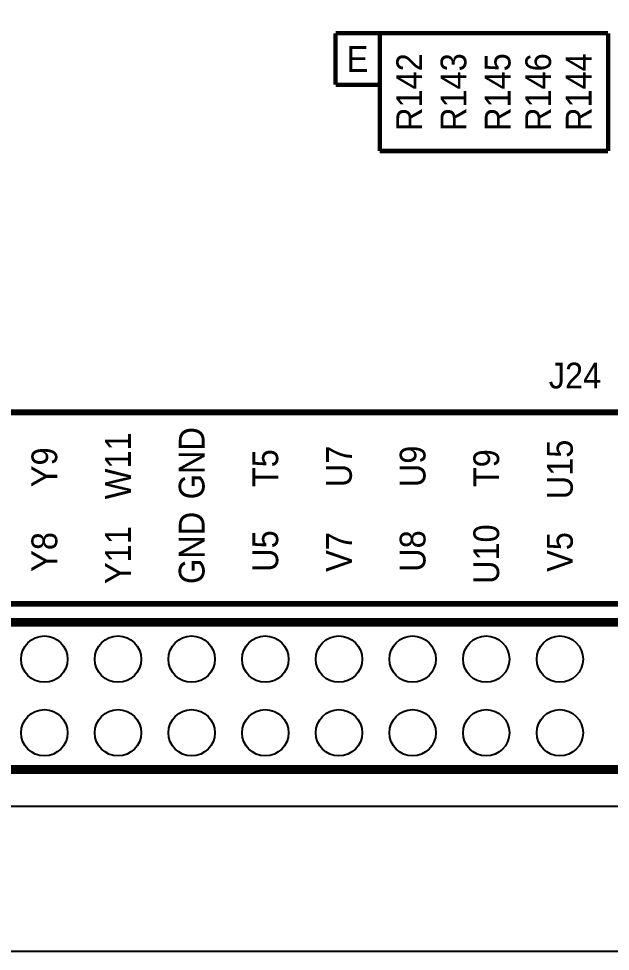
# Model space of a CAD drawing. Extents: x -6 to 181, y -5 to 126.
# Drawn here: x 90.92 to 111.33, y -5 to 27.17 of the extents above; entities that cross this region are included whole.
import ezdxf
from ezdxf.enums import TextEntityAlignment as Align

# ---------------------------------------------------------------- set-up
doc = ezdxf.new("R2010")
doc.units = 0
for name, color, linetype in [('BG_OUTLINE', 140, 'CONTINUOUS'), ('BG_SILKSCREEN_TOP', 30, 'CONTINUOUS'), ('PG_SILKSCREEN_TOP', 254, 'CONTINUOUS'), ('PIN_TOP', 92, 'CONTINUOUS'), ('RD_SILKSCREEN_TOP', 52, 'CONTINUOUS')]:
    doc.layers.add(name, color=color, linetype=linetype)

msp = doc.modelspace()

# ---------------------------------------------------------------- linework, layer by layer
at = {"layer": 'BG_OUTLINE'}
msp.add_lwpolyline([(0, 2.999994), (0, 116.999995, -0.414214), (2.999994, 119.999989), (173.00001, 119.999989, -0.414214), (176.000004, 116.999995), (176.000004, 2.999994, -0.414214), (173.00001, 0), (2.999994, 0, -0.414214)], format="xyb", close=True, dxfattribs=at)
msp.add_lwpolyline([(175.999648, -1.999996), (175.999648, -2.999994, -0.414214), (173.999652, -4.99999), (1.999996, -4.99999, -0.414214), (0, -2.999994), (0, -1.999996), (2.999994, -1.999996), (2.999994, 0)], format="xyb", dxfattribs=at)
at = {"layer": 'BG_SILKSCREEN_TOP', "const_width": 0.1524}
for points in [[(111.252, 26.67), (101.854, 26.67)], [(101.854, 26.67), (101.854, 24.892)], [(103.378, 24.892), (103.378, 26.67)], [(111.252, 22.606), (111.252, 26.67)], [(101.854, 24.892), (103.378, 24.892)], [(103.378, 24.892), (103.378, 22.606)], [(103.378, 22.606), (111.252, 22.606)]]:
    msp.add_lwpolyline(points, dxfattribs=at)
at = {"layer": 'BG_SILKSCREEN_TOP', "const_width": 0.2032}
msp.add_lwpolyline([(112.400004, 13.589), (63.6, 13.589, 0.414214), (62.600002, 12.589002), (62.600002, 6.985), (113.400002, 6.985), (113.400002, 12.589002, 0.414214), (112.400004, 13.589)], format="xyb", dxfattribs=at)
at = {"layer": 'PG_SILKSCREEN_TOP', "const_width": 0.3048}
for points in [[(62.600002, 6.35), (113.400002, 6.35)], [(113.400002, 1.27), (62.600002, 1.27)]]:
    msp.add_lwpolyline(points, dxfattribs=at)
at = {"layer": 'PIN_TOP'}
for centre in [(91.810002, 5.08), (94.350002, 5.08), (96.890002, 5.08), (99.430002, 5.08), (101.970002, 5.08), (104.510002, 5.08), (107.050002, 5.08), (109.590002, 5.08), (91.810002, 2.54), (94.350002, 2.54), (96.890002, 2.54), (99.430002, 2.54), (101.970002, 2.54), (104.510002, 2.54), (107.050002, 2.54), (109.590002, 2.54)]:
    msp.add_circle(centre, 0.799998, dxfattribs=at)

# ---------------------------------------------------------------- texts
at = {"layer": 'BG_SILKSCREEN_TOP', "width": 0.942857}
msp.add_text('E', height=0.889, dxfattribs=at).set_placement((102.235, 25.3365))
for s, p in [('GND', (97.334502, 10.5918)), ('W11', (94.794502, 10.5918)), ('U15', (110.034502, 10.5918)), ('Y9', (92.254502, 11.0109)), ('T5', (99.874502, 11.0109)), ('U7', (102.414502, 11.0109)), ('U9', (104.954502, 11.0109)), ('T9', (107.494502, 11.0109)), ('GND', (97.334502, 7.6708)), ('U10', (107.494502, 7.6708)), ('Y8', (92.254502, 8.0899)), ('Y11', (94.794502, 7.6708)), ('U5', (99.874502, 8.0899)), ('V7', (102.414502, 8.0899)), ('U8', (104.954502, 8.0899)), ('V5', (110.034502, 8.0899))]:
    msp.add_text(s, height=0.889, rotation=90, dxfattribs=at).set_placement(p)
at = {"layer": 'RD_SILKSCREEN_TOP', "width": 0.942857}
for s, p in [('R142', (104.8385, 24.637644)), ('R143', (106.3625, 24.637644)), ('R145', (107.8865, 24.637644)), ('R146', (109.2835, 24.638)), ('R144', (110.6805, 24.638))]:
    msp.add_text(s, height=0.889, rotation=90, dxfattribs=at).set_placement(p, align=Align.CENTER)
msp.add_text('J24', height=0.889, dxfattribs=at).set_placement((110.109, 14.4145), align=Align.CENTER)

doc.saveas('drawing.dxf')
